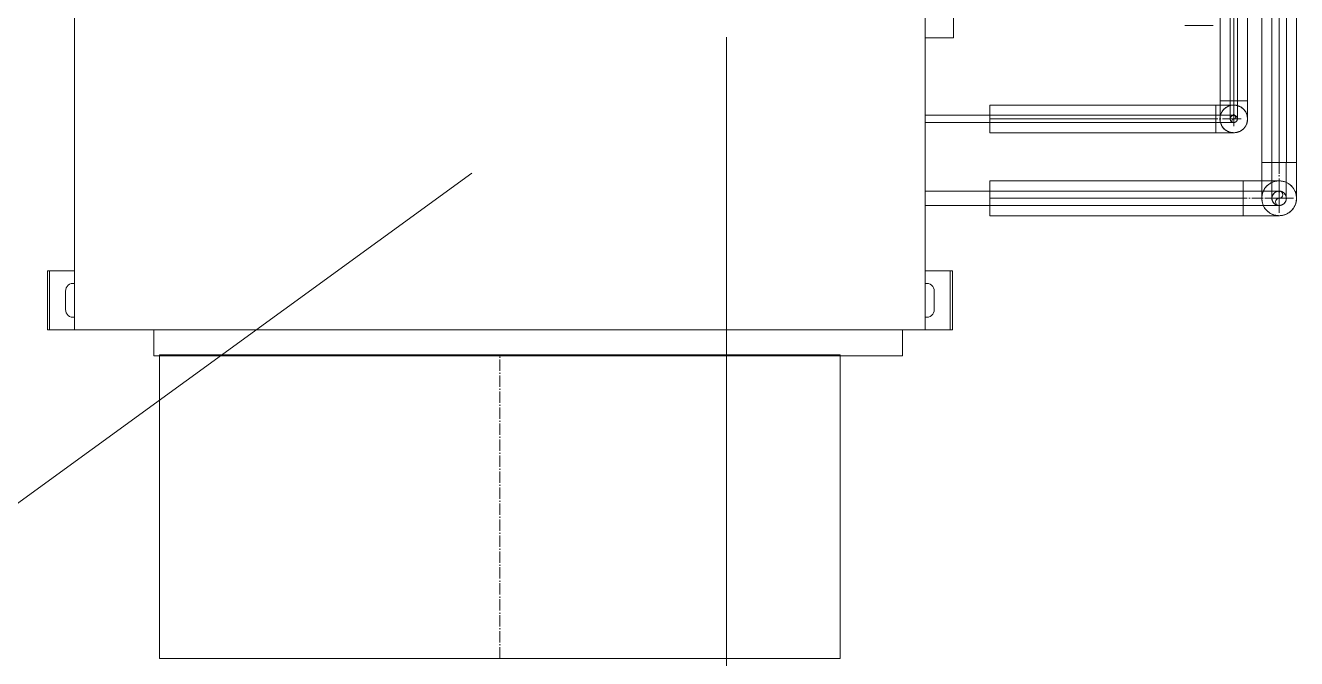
# Model space of a CAD drawing. Header units: millimetres. Extents: x -88595 to 880822, y -1054509 to -148035.
# Drawn here: x 403645 to 404766, y -280901 to -280342 of the extents above; entities that cross this region are included whole.
import ezdxf

# ---------------------------------------------------------------- set-up
doc = ezdxf.new("R2010")
doc.units = ezdxf.units.MM
doc.linetypes.add('$7$ADSK_Осевая', pattern=[14, 10, -2, 0, -2])
doc.linetypes.add('ADSK_Линия сетки', pattern=[25, 20, -2.5, 0, -2.5])
for name, color, linetype, lineweight in [('Воздуховоды', 7, 'Continuous', 18), ('Изоляция', 7, 'Continuous', 18), ('Марки', 7, 'Continuous', 20), ('Оборудование', 7, 'Continuous', 18), ('Оси', 7, 'Continuous', 9), ('Трубопровод', 7, 'Continuous', 18), ('Трубопроводы', 7, 'Continuous', 18)]:
    doc.layers.add(name, color=color, linetype=linetype, lineweight=lineweight)

# ---------------------------------------------------------------- blocks, each defined once
blk = doc.blocks.new('$0$ADSK_Канальный блок кондиционера1 - AD162MJERAB-3266614-В_Координация_3 этаж ОВ3')
at = {"layer": 'Оборудование', "color": 150, "true_color": 0x0080ff}
for p, q in [((-397, 0), (-399, 0)), ((-397, 0), (-399, 0)), ((-399, 0), (-399, -72)), ((-397, 0), (-396, 0)), ((-397, 0), (-375, 0)), ((-397, 0), (-397, -72)), ((-375, 0), (-396, 0)), ((375, 0), (-375, 0)), ((-375, 0), (375, 0)), ((-375, 0), (-375, -697)), ((-375, 0), (-375, -697)), ((-375, -31.1), (-375, 0)), ((-375, 0), (-375, -31.1)), ((355, 5), (-305, 5)), ((-305, 5), (355, 5)), ((-305, 5), (-305, 0)), ((-305, 5), (-305, 0)), ((355, 0), (-305, 0)), ((-305, 0), (355, 0)), ((355, 0), (355, 5)), ((355, 5), (355, 0)), ((375, -697), (375, 0)), ((375, 0), (375, -697)), ((375, 0), (397, 0)), ((396, 0), (375, 0)), ((375, -31.1), (375, 0)), ((375, 0), (375, -31.1)), ((396, 0), (397, 0)), ((399, 0), (397, 0)), ((399, 0), (397, 0)), ((397, 0), (397, -72)), ((399, 0), (399, -72)), ((-399, 0), (-399, -72)), ((399, -72), (399, 0)), ((-383, -54), (-383, -38)), ((-383, -38), (-383, -54)), ((383, -54), (383, -38)), ((383, -38), (383, -54)), ((-375, -72), (-375, -60.9)), ((-375, -60.9), (-375, -72)), ((375, -72), (375, -60.9)), ((375, -60.9), (375, -72)), ((-399, -72), (-397, -72)), ((-399, -72), (-397, -72)), ((-375, -72), (-397, -72)), ((-396, -72), (-397, -72)), ((-396, -72), (-375, -72)), ((375, -72), (396, -72)), ((397, -72), (375, -72)), ((397, -72), (396, -72)), ((397, -72), (399, -72)), ((397, -72), (399, -72)), ((465, -87), (375, -87)), ((375, -87), (375, -287)), ((375, -287), (375, -87)), ((375, -87), (465, -87)), ((465, -287), (465, -87)), ((465, -87), (465, -287)), ((375, -287), (465, -287)), ((465, -287), (375, -287)), ((400, -414.5), (375, -414.5)), ((375, -414.5), (375, -439.5)), ((375, -414.5), (375, -439.5)), ((400, -439.5), (400, -414.5)), ((400, -439.5), (400, -414.5)), ((375, -439.5), (400, -439.5)), ((432, -507.8), (375, -507.8)), ((375, -507.8), (375, -514.2)), ((375, -507.8), (375, -514.2)), ((375, -514.2), (432, -514.2)), ((432, -514.2), (432, -507.8)), ((432, -514.2), (432, -507.8)), ((375, -574.7), (375, -587.4)), ((375, -574.7), (375, -587.4)), ((432, -574.7), (375, -574.7)), ((432, -587.4), (432, -574.7)), ((432, -587.4), (432, -574.7)), ((375, -587.4), (432, -587.4)), ((-399, -645), (-399, -697)), ((-397, -645), (-399, -645)), ((-397, -645), (-399, -645)), ((-399, -645), (-399, -697)), ((-397, -645), (-396, -645)), ((-397, -645), (-375, -645)), ((-397, -645), (-397, -697)), ((-375, -645), (-396, -645)), ((-375, -645), (-375, -656.1)), ((-375, -656.1), (-375, -645)), ((375, -645), (397, -645)), ((396, -645), (375, -645)), ((375, -645), (375, -656.1)), ((375, -656.1), (375, -645)), ((396, -645), (397, -645)), ((399, -645), (397, -645)), ((399, -645), (397, -645)), ((397, -645), (397, -697)), ((399, -697), (399, -645)), ((399, -645), (399, -697)), ((-383, -679), (-383, -663)), ((-383, -663), (-383, -679)), ((383, -679), (383, -663)), ((383, -663), (383, -679)), ((-375, -685.9), (-375, -697)), ((-375, -697), (-375, -685.9)), ((375, -685.9), (375, -697)), ((375, -697), (375, -685.9)), ((-399, -697), (-397, -697)), ((-399, -697), (-397, -697)), ((-375, -697), (-397, -697)), ((-396, -697), (-397, -697)), ((-396, -697), (-375, -697)), ((375, -697), (-375, -697)), ((-375, -697), (375, -697)), ((355, -697), (-305, -697)), ((-305, -697), (355, -697)), ((-305, -697), (-305, -720)), ((-305, -697), (-305, -720)), ((355, -720), (355, -697)), ((355, -697), (355, -720)), ((375, -697), (396, -697)), ((397, -697), (375, -697)), ((397, -697), (396, -697)), ((397, -697), (399, -697)), ((397, -697), (399, -697)), ((355, -720), (-305, -720)), ((-305, -720), (355, -720))]:
    blk.add_line(p, q, dxfattribs=at)
for centre, start, end in [((-376, -38), 81.7868, 180), ((-376, -38), 81.7868, 180), ((376, -38), 0, 98.2132), ((376, -38), 0, 98.2132), ((-376, -54), 180, 278.2132), ((-376, -54), 180, 278.2132), ((376, -54), 261.7868, 360), ((376, -54), 261.7868, 360), ((-376, -663), 81.7868, 180), ((-376, -663), 81.7868, 180), ((376, -663), 0, 98.2132), ((376, -663), 0, 98.2132), ((-376, -679), 180, 278.2132), ((-376, -679), 180, 278.2132), ((376, -679), 261.7868, 0), ((376, -679), 261.7868, 0)]:
    blk.add_arc(centre, 7, start, end, dxfattribs=at)
blk = doc.blocks.new('$0$ADSK_МедьПайка_Отвод-гнутая труба - Отвод _гнутая труба_-V43-В_Координация_3 этаж ОВ3')
at = {"layer": 'Трубопроводы', "color": 190, "true_color": 0x8000ff}
for p, q in [((-21523.8, -17326.6), (-21527, -17326.6)), ((-21520.6, -17326.6), (-21523.8, -17326.6))]:
    blk.add_line(p, q, dxfattribs=at)
at = {"layer": 'Трубопроводы', "color": 190, "true_color": 0x8000ff, "flags": 128}
for points in [[(-21527, -17326.6), (-21527, -17327.3), (-21527, -17327.9), (-21527, -17328.5), (-21527, -17329.2), (-21527, -17329.8), (-21527, -17330.4), (-21527, -17331), (-21527, -17331.6), (-21527, -17332.2), (-21527, -17332.8), (-21527, -17333.4), (-21527, -17334), (-21527, -17334.5), (-21527, -17335.1), (-21527, -17335.6), (-21527, -17336.1), (-21527, -17336.6), (-21527, -17337.1), (-21527, -17337.6), (-21527, -17338), (-21527, -17338.5), (-21527, -17338.9), (-21527, -17339.3), (-21527, -17339.6), (-21527, -17340), (-21527, -17340.3), (-21527, -17340.6), (-21527, -17340.9), (-21527, -17341.2), (-21527, -17341.4), (-21527, -17341.6), (-21527, -17341.8), (-21527, -17342), (-21527, -17342.2), (-21527, -17342.3), (-21527, -17342.4), (-21527, -17342.4), (-21527, -17342.5), (-21527, -17342.5)], [(-21520.6, -17342.5), (-21520.6, -17342.5), (-21520.6, -17342.5), (-21520.6, -17342.4), (-21520.6, -17342.3), (-21520.6, -17342.2), (-21520.6, -17342), (-21520.6, -17341.9), (-21520.6, -17341.7), (-21520.6, -17341.5), (-21520.6, -17341.3), (-21520.6, -17341), (-21520.6, -17340.7), (-21520.6, -17340.4), (-21520.6, -17340.1), (-21520.6, -17339.7), (-21520.6, -17339.4), (-21520.6, -17339), (-21520.6, -17338.6), (-21520.6, -17338.1), (-21520.6, -17337.7), (-21520.6, -17337.2), (-21520.6, -17336.7), (-21520.6, -17336.2), (-21520.6, -17335.7), (-21520.6, -17335.2), (-21520.6, -17334.7), (-21520.6, -17334.1), (-21520.6, -17333.5), (-21520.6, -17333), (-21520.6, -17332.4), (-21520.6, -17331.8), (-21520.6, -17331.2), (-21520.6, -17330.6), (-21520.6, -17330), (-21520.6, -17329.3), (-21520.6, -17328.7), (-21520.6, -17328.1), (-21520.6, -17327.4), (-21520.6, -17326.8), (-21520.6, -17326.6)]]:
    blk.add_lwpolyline(points, dxfattribs=at)
at = {"layer": 'Трубопроводы', "color": 190, "true_color": 0x8000ff}
for radius, start, end in [(3.17, 90, 270), (3.18, 270, 90)]:
    blk.add_arc((-21523.8, -17342.5), radius, start, end, dxfattribs=at)
blk = doc.blocks.new('$0$ADSK_МедьПайка_Отвод-гнутая труба - Отвод _гнутая труба_-V42-В_Координация_3 этаж ОВ3')
at = {"layer": 'Трубопроводы', "color": 134, "true_color": 0x00a6a6}
for p, q in [((-21483.8, -17380.8), (-21490.2, -17380.8)), ((-21477.5, -17380.8), (-21483.8, -17380.8))]:
    blk.add_line(p, q, dxfattribs=at)
at = {"layer": 'Трубопроводы', "color": 134, "true_color": 0x00a6a6, "flags": 128}
for points in [[(-21490.2, -17380.8), (-21490.2, -17382), (-21490.2, -17383.3), (-21490.2, -17384.6), (-21490.2, -17385.8), (-21490.2, -17387.1), (-21490.2, -17388.3), (-21490.2, -17389.5), (-21490.2, -17390.7), (-21490.2, -17391.9), (-21490.2, -17393.1), (-21490.2, -17394.3), (-21490.2, -17395.4), (-21490.2, -17396.5), (-21490.2, -17397.6), (-21490.2, -17398.7), (-21490.2, -17399.7), (-21490.2, -17400.7), (-21490.2, -17401.7), (-21490.2, -17402.6), (-21490.2, -17403.5), (-21490.2, -17404.4), (-21490.2, -17405.2), (-21490.2, -17406), (-21490.2, -17406.8), (-21490.2, -17407.5), (-21490.2, -17408.1), (-21490.2, -17408.8), (-21490.2, -17409.3), (-21490.2, -17409.9), (-21490.2, -17410.3), (-21490.2, -17410.8), (-21490.2, -17411.2), (-21490.2, -17411.5), (-21490.2, -17411.8), (-21490.2, -17412), (-21490.2, -17412.2), (-21490.2, -17412.4), (-21490.2, -17412.5), (-21490.2, -17412.5)], [(-21477.5, -17412.5), (-21477.5, -17412.5), (-21477.5, -17412.4), (-21477.5, -17412.3), (-21477.5, -17412.1), (-21477.5, -17411.9), (-21477.5, -17411.6), (-21477.5, -17411.3), (-21477.5, -17410.9), (-21477.5, -17410.5), (-21477.5, -17410), (-21477.5, -17409.5), (-21477.5, -17408.9), (-21477.5, -17408.3), (-21477.5, -17407.7), (-21477.5, -17407), (-21477.5, -17406.2), (-21477.5, -17405.4), (-21477.5, -17404.6), (-21477.5, -17403.8), (-21477.5, -17402.9), (-21477.5, -17401.9), (-21477.5, -17401), (-21477.5, -17400), (-21477.5, -17399), (-21477.5, -17397.9), (-21477.5, -17396.8), (-21477.5, -17395.7), (-21477.5, -17394.6), (-21477.5, -17393.4), (-21477.5, -17392.3), (-21477.5, -17391.1), (-21477.5, -17389.9), (-21477.5, -17388.6), (-21477.5, -17387.4), (-21477.5, -17386.2), (-21477.5, -17384.9), (-21477.5, -17383.6), (-21477.5, -17382.4), (-21477.5, -17381.1), (-21477.5, -17380.8)]]:
    blk.add_lwpolyline(points, dxfattribs=at)
at = {"layer": 'Трубопроводы', "color": 134, "true_color": 0x00a6a6}
for start, end in [(90, 270), (270, 90)]:
    blk.add_arc((-21483.8, -17412.5), 6.35, start, end, dxfattribs=at)
blk = doc.blocks.new('$0$ADSK_МедьПайка_Отвод-гнутая труба - Отвод _гнутая труба_-V45-В_Координация_3 этаж ОВ3')
at = {"layer": 'Трубопроводы', "color": 190, "true_color": 0x8000ff}
for p, q in [((-18139.7, -17339.3), (-18139.7, -17342.5)), ((-18139.7, -17342.5), (-18139.7, -17345.7))]:
    blk.add_line(p, q, dxfattribs=at)
at = {"layer": 'Трубопроводы', "color": 190, "true_color": 0x8000ff, "flags": 128}
for points in [[(-18139.7, -17339.3), (-18139, -17339.3), (-18138.4, -17339.3), (-18137.8, -17339.3), (-18137.1, -17339.3), (-18136.5, -17339.3), (-18135.9, -17339.3), (-18135.3, -17339.3), (-18134.7, -17339.3), (-18134.1, -17339.3), (-18133.5, -17339.3), (-18132.9, -17339.3), (-18132.3, -17339.3), (-18131.8, -17339.3), (-18131.2, -17339.3), (-18130.7, -17339.3), (-18130.2, -17339.3), (-18129.7, -17339.3), (-18129.2, -17339.3), (-18128.7, -17339.3), (-18128.3, -17339.3), (-18127.9, -17339.3), (-18127.4, -17339.3), (-18127, -17339.3), (-18126.7, -17339.3), (-18126.3, -17339.3), (-18126, -17339.3), (-18125.7, -17339.3), (-18125.4, -17339.3), (-18125.1, -17339.3), (-18124.9, -17339.3), (-18124.7, -17339.3), (-18124.5, -17339.3), (-18124.3, -17339.3), (-18124.2, -17339.3), (-18124, -17339.3), (-18123.9, -17339.3), (-18123.9, -17339.3), (-18123.8, -17339.3), (-18123.8, -17339.3)], [(-18123.8, -17345.7), (-18123.8, -17345.7), (-18123.9, -17345.7), (-18123.9, -17345.7), (-18124, -17345.7), (-18124.1, -17345.7), (-18124.3, -17345.7), (-18124.4, -17345.7), (-18124.6, -17345.7), (-18124.8, -17345.7), (-18125.1, -17345.7), (-18125.3, -17345.7), (-18125.6, -17345.7), (-18125.9, -17345.7), (-18126.2, -17345.7), (-18126.6, -17345.7), (-18126.9, -17345.7), (-18127.3, -17345.7), (-18127.7, -17345.7), (-18128.2, -17345.7), (-18128.6, -17345.7), (-18129.1, -17345.7), (-18129.6, -17345.7), (-18130.1, -17345.7), (-18130.6, -17345.7), (-18131.1, -17345.7), (-18131.6, -17345.7), (-18132.2, -17345.7), (-18132.8, -17345.7), (-18133.3, -17345.7), (-18133.9, -17345.7), (-18134.5, -17345.7), (-18135.1, -17345.7), (-18135.7, -17345.7), (-18136.4, -17345.7), (-18137, -17345.7), (-18137.6, -17345.7), (-18138.2, -17345.7), (-18138.9, -17345.7), (-18139.5, -17345.7), (-18139.7, -17345.7)], [(-18127, -17342.5), (-18127, -17342.4), (-18127, -17342.3), (-18127, -17342.1), (-18126.9, -17342), (-18126.9, -17341.9), (-18126.9, -17341.7), (-18126.9, -17341.6), (-18126.8, -17341.5), (-18126.8, -17341.4), (-18126.7, -17341.3), (-18126.7, -17341.2), (-18126.6, -17341), (-18126.6, -17340.9), (-18126.5, -17340.8), (-18126.4, -17340.7), (-18126.3, -17340.6), (-18126.3, -17340.5), (-18126.2, -17340.4), (-18126.1, -17340.3), (-18126, -17340.2), (-18125.9, -17340.1), (-18125.8, -17340.1), (-18125.7, -17340), (-18125.6, -17339.9), (-18125.5, -17339.8), (-18125.4, -17339.8), (-18125.3, -17339.7), (-18125.2, -17339.6), (-18125.1, -17339.6), (-18125, -17339.5), (-18124.8, -17339.5), (-18124.7, -17339.5), (-18124.6, -17339.4), (-18124.5, -17339.4), (-18124.3, -17339.4), (-18124.2, -17339.4), (-18124.1, -17339.3), (-18124, -17339.3), (-18123.8, -17339.3), (-18123.8, -17339.3)], [(-18123.8, -17345.7), (-18123.9, -17345.7), (-18124.1, -17345.7), (-18124.2, -17345.7), (-18124.3, -17345.6), (-18124.4, -17345.6), (-18124.6, -17345.6), (-18124.7, -17345.6), (-18124.8, -17345.5), (-18124.9, -17345.5), (-18125, -17345.4), (-18125.2, -17345.4), (-18125.3, -17345.3), (-18125.4, -17345.3), (-18125.5, -17345.2), (-18125.6, -17345.1), (-18125.7, -17345.1), (-18125.8, -17345), (-18125.9, -17344.9), (-18126, -17344.8), (-18126.1, -17344.7), (-18126.2, -17344.6), (-18126.2, -17344.5), (-18126.3, -17344.4), (-18126.4, -17344.3), (-18126.5, -17344.2), (-18126.5, -17344.1), (-18126.6, -17344), (-18126.7, -17343.9), (-18126.7, -17343.8), (-18126.8, -17343.7), (-18126.8, -17343.5), (-18126.8, -17343.4), (-18126.9, -17343.3), (-18126.9, -17343.2), (-18126.9, -17343), (-18127, -17342.9), (-18127, -17342.8), (-18127, -17342.7), (-18127, -17342.5), (-18127, -17342.5)], [(-18123.8, -17339.3), (-18123.7, -17339.3), (-18123.5, -17339.3), (-18123.4, -17339.4), (-18123.3, -17339.4), (-18123.2, -17339.4), (-18123, -17339.4), (-18122.9, -17339.5), (-18122.8, -17339.5), (-18122.7, -17339.5), (-18122.6, -17339.6), (-18122.4, -17339.6), (-18122.3, -17339.7), (-18122.2, -17339.7), (-18122.1, -17339.8), (-18122, -17339.9), (-18121.9, -17340), (-18121.8, -17340), (-18121.7, -17340.1), (-18121.6, -17340.2), (-18121.5, -17340.3), (-18121.4, -17340.4), (-18121.4, -17340.5), (-18121.3, -17340.6), (-18121.2, -17340.7), (-18121.1, -17340.8), (-18121.1, -17340.9), (-18121, -17341), (-18120.9, -17341.1), (-18120.9, -17341.2), (-18120.8, -17341.4), (-18120.8, -17341.5), (-18120.8, -17341.6), (-18120.7, -17341.7), (-18120.7, -17341.8), (-18120.7, -17342), (-18120.7, -17342.1), (-18120.6, -17342.2), (-18120.6, -17342.3), (-18120.6, -17342.5), (-18120.6, -17342.5)], [(-18120.6, -17342.5), (-18120.6, -17342.6), (-18120.6, -17342.8), (-18120.6, -17342.9), (-18120.7, -17343), (-18120.7, -17343.1), (-18120.7, -17343.3), (-18120.8, -17343.4), (-18120.8, -17343.5), (-18120.8, -17343.6), (-18120.9, -17343.7), (-18120.9, -17343.9), (-18121, -17344), (-18121, -17344.1), (-18121.1, -17344.2), (-18121.2, -17344.3), (-18121.3, -17344.4), (-18121.3, -17344.5), (-18121.4, -17344.6), (-18121.5, -17344.7), (-18121.6, -17344.8), (-18121.7, -17344.9), (-18121.8, -17345), (-18121.9, -17345), (-18122, -17345.1), (-18122.1, -17345.2), (-18122.2, -17345.2), (-18122.3, -17345.3), (-18122.4, -17345.4), (-18122.5, -17345.4), (-18122.7, -17345.5), (-18122.8, -17345.5), (-18122.9, -17345.5), (-18123, -17345.6), (-18123.1, -17345.6), (-18123.3, -17345.6), (-18123.4, -17345.7), (-18123.5, -17345.7), (-18123.6, -17345.7), (-18123.8, -17345.7), (-18123.8, -17345.7)]]:
    blk.add_lwpolyline(points, dxfattribs=at)
at = {"layer": 'Трубопроводы', "color": 190, "true_color": 0x8000ff}
for radius, start, end in [(3.18, 0, 180), (3.17, 180, 0)]:
    blk.add_arc((-18123.8, -17342.5), radius, start, end, dxfattribs=at)
blk = doc.blocks.new('$0$ADSK_МедьПайка_Отвод-гнутая труба - Отвод _гнутая труба_-V46-В_Координация_3 этаж ОВ3')
at = {"layer": 'Трубопроводы', "color": 134, "true_color": 0x00a6a6}
for p, q in [((-18115.6, -17406.2), (-18115.6, -17412.5)), ((-18115.6, -17412.5), (-18115.6, -17418.9))]:
    blk.add_line(p, q, dxfattribs=at)
at = {"layer": 'Трубопроводы', "color": 134, "true_color": 0x00a6a6, "flags": 128}
for points in [[(-18115.6, -17406.2), (-18114.3, -17406.2), (-18113, -17406.2), (-18111.8, -17406.2), (-18110.5, -17406.2), (-18109.2, -17406.2), (-18108, -17406.2), (-18106.8, -17406.2), (-18105.6, -17406.2), (-18104.4, -17406.2), (-18103.2, -17406.2), (-18102, -17406.2), (-18100.9, -17406.2), (-18099.8, -17406.2), (-18098.7, -17406.2), (-18097.6, -17406.2), (-18096.6, -17406.2), (-18095.6, -17406.2), (-18094.6, -17406.2), (-18093.7, -17406.2), (-18092.8, -17406.2), (-18091.9, -17406.2), (-18091.1, -17406.2), (-18090.3, -17406.2), (-18089.5, -17406.2), (-18088.8, -17406.2), (-18088.2, -17406.2), (-18087.6, -17406.2), (-18087, -17406.2), (-18086.4, -17406.2), (-18086, -17406.2), (-18085.5, -17406.2), (-18085.1, -17406.2), (-18084.8, -17406.2), (-18084.5, -17406.2), (-18084.3, -17406.2), (-18084.1, -17406.2), (-18083.9, -17406.2), (-18083.8, -17406.2), (-18083.8, -17406.2)], [(-18090.2, -17412.5), (-18090.1, -17412.3), (-18090.1, -17412), (-18090.1, -17411.7), (-18090.1, -17411.5), (-18090, -17411.2), (-18090, -17411), (-18089.9, -17410.7), (-18089.8, -17410.5), (-18089.7, -17410.3), (-18089.7, -17410), (-18089.5, -17409.8), (-18089.4, -17409.6), (-18089.3, -17409.3), (-18089.2, -17409.1), (-18089, -17408.9), (-18088.9, -17408.7), (-18088.7, -17408.5), (-18088.6, -17408.3), (-18088.4, -17408.1), (-18088.2, -17407.9), (-18088, -17407.8), (-18087.8, -17407.6), (-18087.6, -17407.5), (-18087.4, -17407.3), (-18087.2, -17407.2), (-18087, -17407), (-18086.8, -17406.9), (-18086.6, -17406.8), (-18086.3, -17406.7), (-18086.1, -17406.6), (-18085.9, -17406.5), (-18085.6, -17406.4), (-18085.4, -17406.4), (-18085.1, -17406.3), (-18084.9, -17406.2), (-18084.6, -17406.2), (-18084.4, -17406.2), (-18084.1, -17406.2), (-18083.9, -17406.2), (-18083.8, -17406.2)], [(-18083.8, -17418.9), (-18084.1, -17418.8), (-18084.3, -17418.8), (-18084.6, -17418.8), (-18084.8, -17418.8), (-18085.1, -17418.7), (-18085.3, -17418.7), (-18085.6, -17418.6), (-18085.8, -17418.5), (-18086, -17418.4), (-18086.3, -17418.4), (-18086.5, -17418.2), (-18086.7, -17418.1), (-18087, -17418), (-18087.2, -17417.9), (-18087.4, -17417.7), (-18087.6, -17417.6), (-18087.8, -17417.4), (-18088, -17417.3), (-18088.2, -17417.1), (-18088.4, -17416.9), (-18088.5, -17416.7), (-18088.7, -17416.6), (-18088.9, -17416.4), (-18089, -17416.1), (-18089.1, -17415.9), (-18089.3, -17415.7), (-18089.4, -17415.5), (-18089.5, -17415.3), (-18089.6, -17415), (-18089.7, -17414.8), (-18089.8, -17414.6), (-18089.9, -17414.3), (-18090, -17414.1), (-18090, -17413.8), (-18090.1, -17413.6), (-18090.1, -17413.3), (-18090.1, -17413.1), (-18090.1, -17412.8), (-18090.2, -17412.6), (-18090.2, -17412.5)], [(-18083.8, -17406.2), (-18083.5, -17406.2), (-18083.3, -17406.2), (-18083, -17406.2), (-18082.8, -17406.2), (-18082.5, -17406.3), (-18082.3, -17406.3), (-18082, -17406.4), (-18081.8, -17406.5), (-18081.6, -17406.6), (-18081.3, -17406.7), (-18081.1, -17406.8), (-18080.9, -17406.9), (-18080.6, -17407), (-18080.4, -17407.1), (-18080.2, -17407.3), (-18080, -17407.4), (-18079.8, -17407.6), (-18079.6, -17407.7), (-18079.4, -17407.9), (-18079.2, -17408.1), (-18079.1, -17408.3), (-18078.9, -17408.5), (-18078.8, -17408.7), (-18078.6, -17408.9), (-18078.5, -17409.1), (-18078.3, -17409.3), (-18078.2, -17409.5), (-18078.1, -17409.7), (-18078, -17410), (-18077.9, -17410.2), (-18077.8, -17410.4), (-18077.7, -17410.7), (-18077.7, -17410.9), (-18077.6, -17411.2), (-18077.5, -17411.4), (-18077.5, -17411.7), (-18077.5, -17411.9), (-18077.5, -17412.2), (-18077.5, -17412.4), (-18077.5, -17412.5)], [(-18077.5, -17412.5), (-18077.5, -17412.8), (-18077.5, -17413), (-18077.5, -17413.3), (-18077.5, -17413.5), (-18077.6, -17413.8), (-18077.6, -17414), (-18077.7, -17414.3), (-18077.8, -17414.5), (-18077.9, -17414.7), (-18078, -17415), (-18078.1, -17415.2), (-18078.2, -17415.4), (-18078.3, -17415.7), (-18078.4, -17415.9), (-18078.6, -17416.1), (-18078.7, -17416.3), (-18078.9, -17416.5), (-18079, -17416.7), (-18079.2, -17416.9), (-18079.4, -17417.1), (-18079.6, -17417.2), (-18079.8, -17417.4), (-18080, -17417.6), (-18080.2, -17417.7), (-18080.4, -17417.8), (-18080.6, -17418), (-18080.8, -17418.1), (-18081, -17418.2), (-18081.3, -17418.3), (-18081.5, -17418.4), (-18081.7, -17418.5), (-18082, -17418.6), (-18082.2, -17418.7), (-18082.5, -17418.7), (-18082.7, -17418.8), (-18083, -17418.8), (-18083.2, -17418.8), (-18083.5, -17418.8), (-18083.7, -17418.9), (-18083.8, -17418.9)], [(-18083.8, -17418.9), (-18083.8, -17418.9), (-18083.9, -17418.9), (-18084, -17418.9), (-18084.2, -17418.9), (-18084.4, -17418.9), (-18084.7, -17418.9), (-18085, -17418.9), (-18085.4, -17418.9), (-18085.8, -17418.9), (-18086.3, -17418.9), (-18086.8, -17418.9), (-18087.4, -17418.9), (-18088, -17418.9), (-18088.7, -17418.9), (-18089.3, -17418.9), (-18090.1, -17418.9), (-18090.9, -17418.9), (-18091.7, -17418.9), (-18092.5, -17418.9), (-18093.4, -17418.9), (-18094.4, -17418.9), (-18095.3, -17418.9), (-18096.3, -17418.9), (-18097.3, -17418.9), (-18098.4, -17418.9), (-18099.5, -17418.9), (-18100.6, -17418.9), (-18101.7, -17418.9), (-18102.9, -17418.9), (-18104, -17418.9), (-18105.2, -17418.9), (-18106.4, -17418.9), (-18107.7, -17418.9), (-18108.9, -17418.9), (-18110.2, -17418.9), (-18111.4, -17418.9), (-18112.7, -17418.9), (-18113.9, -17418.9), (-18115.2, -17418.9), (-18115.6, -17418.9)]]:
    blk.add_lwpolyline(points, dxfattribs=at)
at = {"layer": 'Трубопроводы', "color": 134, "true_color": 0x00a6a6}
for start, end in [(0, 180), (180, 0)]:
    blk.add_arc((-18083.8, -17412.5), 6.35, start, end, dxfattribs=at)
blk = doc.blocks.new('3 этаж')
at = {"layer": 'Оси', "linetype": 'ADSK_Линия сетки', "ltscale": 100}
blk.add_line((416143.9, 661073.9), (416143.9, 629947.7), dxfattribs=at)

msp = doc.modelspace()

# ---------------------------------------------------------------- linework, layer by layer
at = {"layer": 'Воздуховоды', "color": 140, "true_color": 0x1bb3e4}
for p, q in [((403763.4, -280632.7), (404363.4, -280632.7)), ((403763.4, -280900.7), (403763.4, -280632.7)), ((404363.4, -280632.7), (404363.4, -280900.7)), ((403763.4, -280900.7), (404363.4, -280900.7))]:
    msp.add_line(p, q, dxfattribs=at)
at = {"layer": 'Воздуховоды', "color": 140, "linetype": '$7$ADSK_Осевая', "true_color": 0x1bb3e4}
msp.add_line((404063.4, -280900.7), (404063.4, -280632.7), dxfattribs=at)
at = {"layer": 'Изоляция', "color": 190, "true_color": 0x8000ff}
for p, q in [((404698.3, -279612.5), (404698.3, -280408.8)), ((404722.6, -280408.8), (404722.6, -279612.5)), ((404694.6, -280412.5), (404495.4, -280412.5)), ((404495.4, -280412.5), (404495.4, -280436.9)), ((404694.6, -280436.9), (404694.6, -280412.5)), ((404698.3, -280408.8), (404722.6, -280408.8)), ((404495.4, -280436.9), (404694.6, -280436.9))]:
    msp.add_line(p, q, dxfattribs=at)
at = {"layer": 'Изоляция', "color": 134, "true_color": 0x00a6a6}
for p, q in [((404735.1, -279696.9), (404735.1, -280463)), ((404765.8, -280463), (404765.8, -279696.9)), ((404735.1, -280463), (404765.8, -280463)), ((404718.7, -280479.4), (404495.4, -280479.4)), ((404495.4, -280479.4), (404495.4, -280510.1)), ((404718.7, -280510.1), (404718.7, -280479.4)), ((404495.4, -280510.1), (404718.7, -280510.1))]:
    msp.add_line(p, q, dxfattribs=at)
at = {"layer": 'Изоляция', "color": 190, "true_color": 0x8000ff, "flags": 128}
for points in [[(404694.6, -280412.5), (404695.2, -280412.5), (404695.8, -280412.5), (404696.5, -280412.5), (404697.1, -280412.5), (404697.7, -280412.5), (404698.3, -280412.5), (404698.9, -280412.5), (404699.5, -280412.5), (404700.1, -280412.5), (404700.7, -280412.5), (404701.3, -280412.5), (404701.9, -280412.5), (404702.4, -280412.5), (404703, -280412.5), (404703.5, -280412.5), (404704, -280412.5), (404704.5, -280412.5), (404705, -280412.5), (404705.5, -280412.5), (404705.9, -280412.5), (404706.4, -280412.5), (404706.8, -280412.5), (404707.2, -280412.5), (404707.6, -280412.5), (404707.9, -280412.5), (404708.2, -280412.5), (404708.6, -280412.5), (404708.8, -280412.5), (404709.1, -280412.5), (404709.3, -280412.5), (404709.6, -280412.5), (404709.8, -280412.5), (404709.9, -280412.5), (404710.1, -280412.5), (404710.2, -280412.5), (404710.3, -280412.5), (404710.4, -280412.5), (404710.4, -280412.5), (404710.4, -280412.5)], [(404698.3, -280408.8), (404698.3, -280409.5), (404698.3, -280410.1), (404698.3, -280410.7), (404698.3, -280411.4), (404698.3, -280412), (404698.3, -280412.6), (404698.3, -280413.2), (404698.3, -280413.8), (404698.3, -280414.4), (404698.3, -280415), (404698.3, -280415.6), (404698.3, -280416.2), (404698.3, -280416.7), (404698.3, -280417.3), (404698.3, -280417.8), (404698.3, -280418.3), (404698.3, -280418.8), (404698.3, -280419.3), (404698.3, -280419.8), (404698.3, -280420.2), (404698.3, -280420.7), (404698.3, -280421.1), (404698.3, -280421.5), (404698.3, -280421.8), (404698.3, -280422.2), (404698.3, -280422.5), (404698.3, -280422.8), (404698.3, -280423.1), (404698.3, -280423.4), (404698.3, -280423.6), (404698.3, -280423.8), (404698.3, -280424), (404698.3, -280424.2), (404698.3, -280424.4), (404698.3, -280424.5), (404698.3, -280424.6), (404698.3, -280424.6), (404698.3, -280424.7), (404698.3, -280424.7)], [(404698.3, -280424.7), (404698.3, -280424.2), (404698.3, -280423.7), (404698.3, -280423.2), (404698.4, -280422.8), (404698.5, -280422.3), (404698.6, -280421.8), (404698.7, -280421.3), (404698.9, -280420.9), (404699, -280420.4), (404699.2, -280420), (404699.4, -280419.5), (404699.6, -280419.1), (404699.9, -280418.7), (404700.1, -280418.2), (404700.4, -280417.8), (404700.7, -280417.4), (404701, -280417), (404701.3, -280416.7), (404701.6, -280416.3), (404701.9, -280416), (404702.3, -280415.6), (404702.7, -280415.3), (404703.1, -280415), (404703.4, -280414.7), (404703.8, -280414.5), (404704.3, -280414.2), (404704.7, -280414), (404705.1, -280413.7), (404705.6, -280413.5), (404706, -280413.4), (404706.5, -280413.2), (404706.9, -280413), (404707.4, -280412.9), (404707.9, -280412.8), (404708.4, -280412.7), (404708.8, -280412.6), (404709.3, -280412.6), (404709.8, -280412.5), (404710.3, -280412.5), (404710.4, -280412.5)], [(404710.4, -280412.5), (404710.9, -280412.5), (404711.4, -280412.6), (404711.9, -280412.6), (404712.4, -280412.7), (404712.8, -280412.8), (404713.3, -280412.9), (404713.8, -280413), (404714.3, -280413.1), (404714.7, -280413.3), (404715.2, -280413.5), (404715.6, -280413.7), (404716, -280413.9), (404716.5, -280414.1), (404716.9, -280414.4), (404717.3, -280414.7), (404717.7, -280414.9), (404718.1, -280415.2), (404718.5, -280415.6), (404718.8, -280415.9), (404719.2, -280416.2), (404719.5, -280416.6), (404719.8, -280416.9), (404720.1, -280417.3), (404720.4, -280417.7), (404720.7, -280418.1), (404720.9, -280418.5), (404721.2, -280419), (404721.4, -280419.4), (404721.6, -280419.8), (404721.8, -280420.3), (404721.9, -280420.8), (404722.1, -280421.2), (404722.2, -280421.7), (404722.3, -280422.2), (404722.4, -280422.6), (404722.5, -280423.1), (404722.6, -280423.6), (404722.6, -280424.1), (404722.6, -280424.6), (404722.6, -280424.7)], [(404722.6, -280424.7), (404722.6, -280424.7), (404722.6, -280424.7), (404722.6, -280424.6), (404722.6, -280424.5), (404722.6, -280424.4), (404722.6, -280424.2), (404722.6, -280424.1), (404722.6, -280423.9), (404722.6, -280423.7), (404722.6, -280423.5), (404722.6, -280423.2), (404722.6, -280422.9), (404722.6, -280422.6), (404722.6, -280422.3), (404722.6, -280421.9), (404722.6, -280421.6), (404722.6, -280421.2), (404722.6, -280420.8), (404722.6, -280420.3), (404722.6, -280419.9), (404722.6, -280419.4), (404722.6, -280418.9), (404722.6, -280418.4), (404722.6, -280417.9), (404722.6, -280417.4), (404722.6, -280416.9), (404722.6, -280416.3), (404722.6, -280415.7), (404722.6, -280415.2), (404722.6, -280414.6), (404722.6, -280414), (404722.6, -280413.4), (404722.6, -280412.8), (404722.6, -280412.2), (404722.6, -280411.5), (404722.6, -280410.9), (404722.6, -280410.3), (404722.6, -280409.6), (404722.6, -280409), (404722.6, -280408.8)], [(404710.4, -280436.9), (404709.9, -280436.9), (404709.5, -280436.8), (404709, -280436.8), (404708.5, -280436.7), (404708, -280436.6), (404707.5, -280436.5), (404707.1, -280436.4), (404706.6, -280436.3), (404706.1, -280436.1), (404705.7, -280435.9), (404705.2, -280435.7), (404704.8, -280435.5), (404704.4, -280435.3), (404704, -280435), (404703.6, -280434.8), (404703.2, -280434.5), (404702.8, -280434.2), (404702.4, -280433.9), (404702, -280433.5), (404701.7, -280433.2), (404701.4, -280432.8), (404701, -280432.5), (404700.7, -280432.1), (404700.5, -280431.7), (404700.2, -280431.3), (404699.9, -280430.9), (404699.7, -280430.4), (404699.5, -280430), (404699.3, -280429.6), (404699.1, -280429.1), (404698.9, -280428.7), (404698.8, -280428.2), (404698.6, -280427.7), (404698.5, -280427.3), (404698.4, -280426.8), (404698.4, -280426.3), (404698.3, -280425.8), (404698.3, -280425.3), (404698.3, -280424.8), (404698.3, -280424.7)], [(404722.6, -280424.7), (404722.6, -280425.2), (404722.6, -280425.7), (404722.5, -280426.2), (404722.4, -280426.6), (404722.4, -280427.1), (404722.3, -280427.6), (404722.1, -280428.1), (404722, -280428.5), (404721.8, -280429), (404721.6, -280429.4), (404721.4, -280429.9), (404721.2, -280430.3), (404721, -280430.8), (404720.7, -280431.2), (404720.5, -280431.6), (404720.2, -280432), (404719.9, -280432.4), (404719.6, -280432.7), (404719.3, -280433.1), (404718.9, -280433.4), (404718.6, -280433.8), (404718.2, -280434.1), (404717.8, -280434.4), (404717.4, -280434.7), (404717, -280434.9), (404716.6, -280435.2), (404716.2, -280435.4), (404715.7, -280435.7), (404715.3, -280435.9), (404714.8, -280436.1), (404714.4, -280436.2), (404713.9, -280436.4), (404713.4, -280436.5), (404713, -280436.6), (404712.5, -280436.7), (404712, -280436.8), (404711.5, -280436.8), (404711, -280436.9), (404710.6, -280436.9), (404710.4, -280436.9)], [(404710.4, -280436.9), (404710.4, -280436.9), (404710.4, -280436.9), (404710.3, -280436.9), (404710.2, -280436.9), (404710.1, -280436.9), (404710, -280436.9), (404709.8, -280436.9), (404709.6, -280436.9), (404709.4, -280436.9), (404709.2, -280436.9), (404708.9, -280436.9), (404708.6, -280436.9), (404708.3, -280436.9), (404708, -280436.9), (404707.7, -280436.9), (404707.3, -280436.9), (404706.9, -280436.9), (404706.5, -280436.9), (404706.1, -280436.9), (404705.6, -280436.9), (404705.1, -280436.9), (404704.7, -280436.9), (404704.2, -280436.9), (404703.7, -280436.9), (404703.1, -280436.9), (404702.6, -280436.9), (404702, -280436.9), (404701.5, -280436.9), (404700.9, -280436.9), (404700.3, -280436.9), (404699.7, -280436.9), (404699.1, -280436.9), (404698.5, -280436.9), (404697.9, -280436.9), (404697.3, -280436.9), (404696.6, -280436.9), (404696, -280436.9), (404695.4, -280436.9), (404694.7, -280436.9), (404694.6, -280436.9)]]:
    msp.add_lwpolyline(points, dxfattribs=at)
at = {"layer": 'Изоляция', "color": 134, "true_color": 0x00a6a6, "flags": 128}
for points in [[(404735.1, -280463), (404735.1, -280464.2), (404735.1, -280465.5), (404735.1, -280466.8), (404735.1, -280468), (404735.1, -280469.3), (404735.1, -280470.5), (404735.1, -280471.7), (404735.1, -280472.9), (404735.1, -280474.1), (404735.1, -280475.3), (404735.1, -280476.5), (404735.1, -280477.6), (404735.1, -280478.7), (404735.1, -280479.8), (404735.1, -280480.9), (404735.1, -280481.9), (404735.1, -280482.9), (404735.1, -280483.9), (404735.1, -280484.8), (404735.1, -280485.7), (404735.1, -280486.6), (404735.1, -280487.4), (404735.1, -280488.2), (404735.1, -280489), (404735.1, -280489.7), (404735.1, -280490.3), (404735.1, -280491), (404735.1, -280491.5), (404735.1, -280492.1), (404735.1, -280492.5), (404735.1, -280493), (404735.1, -280493.4), (404735.1, -280493.7), (404735.1, -280494), (404735.1, -280494.2), (404735.1, -280494.4), (404735.1, -280494.6), (404735.1, -280494.7), (404735.1, -280494.7)], [(404765.8, -280494.7), (404765.8, -280494.7), (404765.8, -280494.6), (404765.8, -280494.5), (404765.8, -280494.3), (404765.8, -280494.1), (404765.8, -280493.8), (404765.8, -280493.5), (404765.8, -280493.1), (404765.8, -280492.7), (404765.8, -280492.2), (404765.8, -280491.7), (404765.8, -280491.1), (404765.8, -280490.5), (404765.8, -280489.9), (404765.8, -280489.2), (404765.8, -280488.4), (404765.8, -280487.6), (404765.8, -280486.8), (404765.8, -280486), (404765.8, -280485.1), (404765.8, -280484.1), (404765.8, -280483.2), (404765.8, -280482.2), (404765.8, -280481.2), (404765.8, -280480.1), (404765.8, -280479), (404765.8, -280477.9), (404765.8, -280476.8), (404765.8, -280475.6), (404765.8, -280474.5), (404765.8, -280473.3), (404765.8, -280472.1), (404765.8, -280470.8), (404765.8, -280469.6), (404765.8, -280468.4), (404765.8, -280467.1), (404765.8, -280465.8), (404765.8, -280464.6), (404765.8, -280463.3), (404765.8, -280463)], [(404718.7, -280479.4), (404719.9, -280479.4), (404721.2, -280479.4), (404722.5, -280479.4), (404723.7, -280479.4), (404725, -280479.4), (404726.2, -280479.4), (404727.5, -280479.4), (404728.7, -280479.4), (404729.9, -280479.4), (404731, -280479.4), (404732.2, -280479.4), (404733.3, -280479.4), (404734.5, -280479.4), (404735.5, -280479.4), (404736.6, -280479.4), (404737.6, -280479.4), (404738.6, -280479.4), (404739.6, -280479.4), (404740.6, -280479.4), (404741.5, -280479.4), (404742.3, -280479.4), (404743.1, -280479.4), (404743.9, -280479.4), (404744.7, -280479.4), (404745.4, -280479.4), (404746.1, -280479.4), (404746.7, -280479.4), (404747.3, -280479.4), (404747.8, -280479.4), (404748.3, -280479.4), (404748.7, -280479.4), (404749.1, -280479.4), (404749.4, -280479.4), (404749.7, -280479.4), (404750, -280479.4), (404750.2, -280479.4), (404750.3, -280479.4), (404750.4, -280479.4), (404750.4, -280479.4)], [(404735.1, -280494.7), (404735.1, -280494.1), (404735.1, -280493.5), (404735.2, -280492.9), (404735.3, -280492.3), (404735.4, -280491.7), (404735.5, -280491.1), (404735.7, -280490.5), (404735.9, -280489.9), (404736.1, -280489.3), (404736.3, -280488.7), (404736.5, -280488.2), (404736.8, -280487.6), (404737.1, -280487.1), (404737.4, -280486.6), (404737.8, -280486), (404738.1, -280485.5), (404738.5, -280485.1), (404738.9, -280484.6), (404739.3, -280484.1), (404739.7, -280483.7), (404740.2, -280483.3), (404740.6, -280482.9), (404741.1, -280482.5), (404741.6, -280482.1), (404742.1, -280481.8), (404742.7, -280481.5), (404743.2, -280481.2), (404743.7, -280480.9), (404744.3, -280480.6), (404744.9, -280480.4), (404745.4, -280480.2), (404746, -280480), (404746.6, -280479.8), (404747.2, -280479.7), (404747.8, -280479.6), (404748.4, -280479.5), (404749, -280479.4), (404749.6, -280479.4), (404750.3, -280479.4), (404750.4, -280479.4)], [(404750.4, -280479.4), (404751, -280479.4), (404751.7, -280479.4), (404752.3, -280479.5), (404752.9, -280479.6), (404753.5, -280479.7), (404754.1, -280479.8), (404754.7, -280480), (404755.3, -280480.1), (404755.8, -280480.3), (404756.4, -280480.6), (404757, -280480.8), (404757.5, -280481.1), (404758.1, -280481.4), (404758.6, -280481.7), (404759.1, -280482), (404759.6, -280482.4), (404760.1, -280482.8), (404760.5, -280483.2), (404761, -280483.6), (404761.4, -280484), (404761.9, -280484.5), (404762.3, -280484.9), (404762.6, -280485.4), (404763, -280485.9), (404763.3, -280486.4), (404763.7, -280486.9), (404764, -280487.5), (404764.2, -280488), (404764.5, -280488.6), (404764.7, -280489.1), (404764.9, -280489.7), (404765.1, -280490.3), (404765.3, -280490.9), (404765.4, -280491.5), (404765.6, -280492.1), (404765.6, -280492.7), (404765.7, -280493.3), (404765.8, -280493.9), (404765.8, -280494.5), (404765.8, -280494.7)], [(404750.4, -280510.1), (404749.8, -280510), (404749.2, -280510), (404748.6, -280509.9), (404748, -280509.9), (404747.4, -280509.7), (404746.8, -280509.6), (404746.2, -280509.5), (404745.6, -280509.3), (404745, -280509.1), (404744.4, -280508.8), (404743.9, -280508.6), (404743.3, -280508.3), (404742.8, -280508), (404742.3, -280507.7), (404741.8, -280507.4), (404741.3, -280507), (404740.8, -280506.6), (404740.3, -280506.2), (404739.9, -280505.8), (404739.4, -280505.4), (404739, -280505), (404738.6, -280504.5), (404738.2, -280504), (404737.9, -280503.5), (404737.5, -280503), (404737.2, -280502.5), (404736.9, -280501.9), (404736.6, -280501.4), (404736.4, -280500.8), (404736.1, -280500.3), (404735.9, -280499.7), (404735.7, -280499.1), (404735.6, -280498.5), (404735.4, -280497.9), (404735.3, -280497.3), (404735.2, -280496.7), (404735.1, -280496.1), (404735.1, -280495.5), (404735.1, -280494.9), (404735.1, -280494.7)], [(404765.8, -280494.7), (404765.8, -280495.3), (404765.7, -280495.9), (404765.7, -280496.5), (404765.6, -280497.2), (404765.5, -280497.8), (404765.3, -280498.4), (404765.2, -280498.9), (404765, -280499.5), (404764.8, -280500.1), (404764.6, -280500.7), (404764.3, -280501.2), (404764, -280501.8), (404763.7, -280502.3), (404763.4, -280502.9), (404763.1, -280503.4), (404762.7, -280503.9), (404762.4, -280504.4), (404762, -280504.8), (404761.6, -280505.3), (404761.1, -280505.7), (404760.7, -280506.1), (404760.2, -280506.5), (404759.7, -280506.9), (404759.2, -280507.3), (404758.7, -280507.6), (404758.2, -280507.9), (404757.7, -280508.2), (404757.1, -280508.5), (404756.6, -280508.8), (404756, -280509), (404755.4, -280509.2), (404754.8, -280509.4), (404754.2, -280509.6), (404753.6, -280509.7), (404753, -280509.8), (404752.4, -280509.9), (404751.8, -280510), (404751.2, -280510), (404750.6, -280510.1), (404750.4, -280510.1)], [(404750.4, -280510.1), (404750.4, -280510.1), (404750.3, -280510.1), (404750.2, -280510.1), (404750, -280510.1), (404749.8, -280510.1), (404749.5, -280510.1), (404749.2, -280510.1), (404748.8, -280510.1), (404748.4, -280510.1), (404747.9, -280510.1), (404747.4, -280510.1), (404746.8, -280510.1), (404746.2, -280510.1), (404745.6, -280510.1), (404744.9, -280510.1), (404744.1, -280510.1), (404743.4, -280510.1), (404742.5, -280510.1), (404741.7, -280510.1), (404740.8, -280510.1), (404739.9, -280510.1), (404738.9, -280510.1), (404737.9, -280510.1), (404736.9, -280510.1), (404735.8, -280510.1), (404734.7, -280510.1), (404733.6, -280510.1), (404732.5, -280510.1), (404731.4, -280510.1), (404730.2, -280510.1), (404729, -280510.1), (404727.8, -280510.1), (404726.6, -280510.1), (404725.3, -280510.1), (404724.1, -280510.1), (404722.8, -280510.1), (404721.6, -280510.1), (404720.3, -280510.1), (404719, -280510.1), (404718.7, -280510.1)]]:
    msp.add_lwpolyline(points, dxfattribs=at)
at = {"layer": 'Изоляция', "color": 190, "true_color": 0x8000ff}
for start, end in [(90, 180), (90, 180), (90, 180), (90, 180), (0, 90), (0, 90), (0, 90), (0, 90), (180, 270), (180, 270), (180, 270), (180, 270), (270, 0), (270, 0), (270, 0), (270, 0)]:
    msp.add_arc((404710.4, -280424.7), 12.2, start, end, dxfattribs=at)
at = {"layer": 'Изоляция', "color": 134, "true_color": 0x00a6a6}
for start, end in [(90, 180), (90, 180), (90, 180), (90, 180), (0, 90), (0, 90), (0, 90), (0, 90), (180, 270), (180, 270), (180, 270), (180, 270), (270, 0), (270, 0), (270, 0), (270, 0)]:
    msp.add_arc((404750.4, -280494.7), 15.4, start, end, dxfattribs=at)
at = {"layer": 'Марки'}
msp.add_line((404038.7, -280472.4), (403486.1, -280874.3), dxfattribs=at)
at = {"layer": 'Трубопровод', "color": 190, "linetype": 'Continuous', "true_color": 0x8000ff}
for p, q in [((404707.3, -279604.7), (404707.3, -280408.8)), ((404713.6, -280408.8), (404713.6, -279604.7)), ((404694.6, -280421.5), (404495.4, -280421.5)), ((404495.4, -280427.9), (404694.6, -280427.9))]:
    msp.add_line(p, q, dxfattribs=at)
at = {"layer": 'Трубопровод', "color": 190, "true_color": 0x8000ff}
for p, q in [((404710.4, -280408.8), (404710.4, -279604.7)), ((404710.4, -280408.8), (404710.4, -279604.7)), ((404694.6, -280424.7), (404495.4, -280424.7)), ((404694.6, -280424.7), (404495.4, -280424.7)), ((404704.1, -280424.7), (404716.8, -280424.7)), ((404710.4, -280431.1), (404710.4, -280418.4))]:
    msp.add_line(p, q, dxfattribs=at)
at = {"layer": 'Трубопровод', "color": 134, "linetype": 'Continuous', "true_color": 0x00a6a6}
for p, q in [((404744.1, -279689), (404744.1, -280463)), ((404756.8, -280463), (404756.8, -279689)), ((404718.7, -280488.4), (404495.4, -280488.4)), ((404495.4, -280501.1), (404718.7, -280501.1))]:
    msp.add_line(p, q, dxfattribs=at)
at = {"layer": 'Трубопровод', "color": 134, "true_color": 0x00a6a6}
for p, q in [((404750.4, -280463), (404750.4, -279689)), ((404750.4, -280463), (404750.4, -279689)), ((404750.4, -280507.4), (404750.4, -280482)), ((404718.7, -280494.7), (404495.4, -280494.7)), ((404718.7, -280494.7), (404495.4, -280494.7)), ((404737.7, -280494.7), (404763.1, -280494.7))]:
    msp.add_line(p, q, dxfattribs=at)
at = {"layer": 'Трубопровод', "color": 190, "linetype": 'Continuous', "true_color": 0x8000ff}
for centre, radius, start, end in [((404710.4, -280424.7), 3.17, 0, 180), ((404710.4, -280424.7), 3.17, 180, 0), ((404710.4, -280426.3), 1.59, 90, 270), ((404710.4, -280423.1), 1.59, 270, 90)]:
    msp.add_arc(centre, radius, start, end, dxfattribs=at)
at = {"layer": 'Трубопровод', "color": 134, "linetype": 'Continuous', "true_color": 0x00a6a6}
for centre, radius, start, end in [((404750.4, -280494.7), 6.35, 0, 180), ((404750.4, -280494.7), 6.35, 180, 0), ((404750.4, -280497.9), 3.17, 90, 270), ((404750.4, -280491.5), 3.17, 270, 90)]:
    msp.add_arc(centre, radius, start, end, dxfattribs=at)
at = {"layer": 'Трубопроводы', "color": 24, "true_color": 0xa52900}
msp.add_line((404667.3, -280342.2), (404692.3, -280342.2), dxfattribs=at)
at = {"layer": 'Трубопроводы', "color": 190, "linetype": '$7$ADSK_Осевая', "true_color": 0x8000ff}
for p, q in [((404710.4, -280408.8), (404710.4, -280424.7)), ((404710.4, -280424.7), (404694.6, -280424.7))]:
    msp.add_line(p, q, dxfattribs=at)
at = {"layer": 'Трубопроводы', "color": 134, "linetype": '$7$ADSK_Осевая', "true_color": 0x00a6a6}
for p, q in [((404750.4, -280463), (404750.4, -280494.7)), ((404750.4, -280494.7), (404718.7, -280494.7))]:
    msp.add_line(p, q, dxfattribs=at)

# ---------------------------------------------------------------- block references
at = {"layer": 'Оборудование', "color": 5, "true_color": 0x0000ff}
msp.add_blockref('3 этаж', (-11880.6, -926425.8), dxfattribs=at)
at = {"layer": 'Оборудование', "color": 150, "true_color": 0x0080ff}
msp.add_blockref('$0$ADSK_Канальный блок кондиционера1 - AD162MJERAB-3266614-В_Координация_3 этаж ОВ3', (404063.4, -279913.7), dxfattribs=at)
at = {"layer": 'Трубопроводы', "color": 190, "true_color": 0x8000ff}
for name, p in [('$0$ADSK_МедьПайка_Отвод-гнутая труба - Отвод _гнутая труба_-V43-В_Координация_3 этаж ОВ3', (426234.2, -263082.2)), ('$0$ADSK_МедьПайка_Отвод-гнутая труба - Отвод _гнутая труба_-V45-В_Координация_3 этаж ОВ3', (422834.2, -263082.2))]:
    msp.add_blockref(name, p, dxfattribs=at)
at = {"layer": 'Трубопроводы', "color": 134, "true_color": 0x00a6a6}
for name, p in [('$0$ADSK_МедьПайка_Отвод-гнутая труба - Отвод _гнутая труба_-V42-В_Координация_3 этаж ОВ3', (426234.2, -263082.2)), ('$0$ADSK_МедьПайка_Отвод-гнутая труба - Отвод _гнутая труба_-V46-В_Координация_3 этаж ОВ3', (422834.2, -263082.2))]:
    msp.add_blockref(name, p, dxfattribs=at)

doc.saveas('drawing.dxf')
